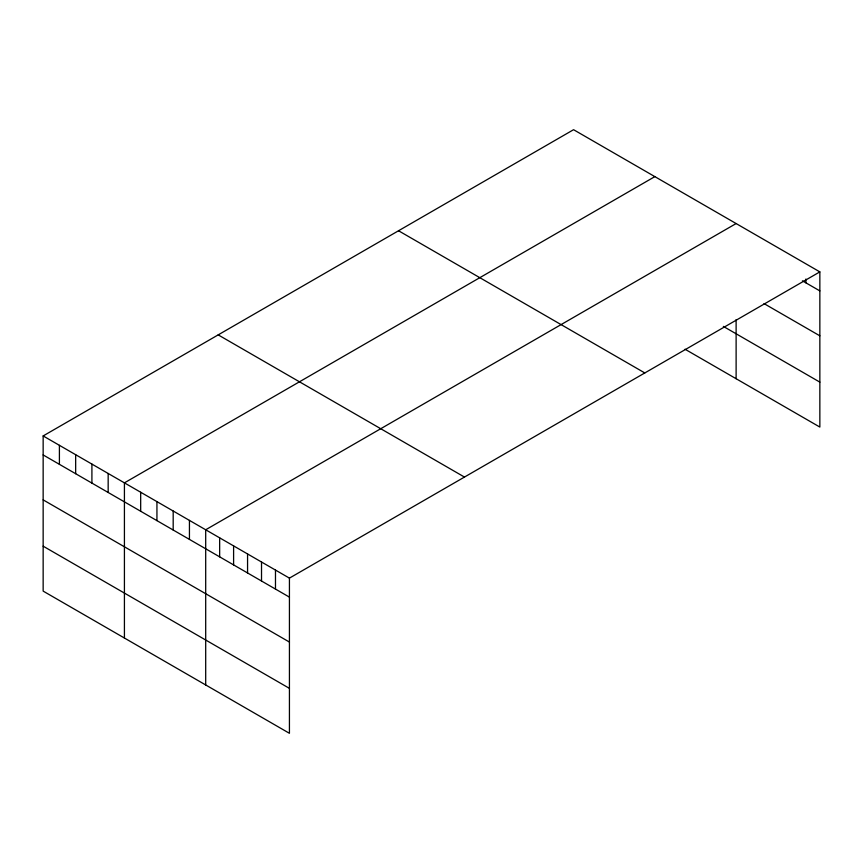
<?xml version="1.0" encoding="UTF-8"?>
<svg xmlns="http://www.w3.org/2000/svg" width="863" height="863" viewBox="0 0 863 863"><rect width="100%" height="100%" fill="white"/><g stroke="black" fill="none" stroke-linecap="round" stroke-linejoin="round"><path stroke-width="1.29" d="M819.85 271.888L289.429 578.124L289.429 733.302L43.15 591.112L43.15 435.934L573.571 129.698L819.85 271.888L819.85 427.066L685.028 349.224M654.844 176.624L124.423 482.859L124.423 638.037M736.117 223.549L205.696 529.774L205.696 684.952M802.407 280.82L819.85 290.896M764.025 303.603L819.85 335.826M723.345 326.408L819.85 382.126M398.533 230.755L644.812 372.945M218.188 334.876L464.467 477.066M43.15 435.934L289.429 578.124M43.15 454.941L289.429 597.131M43.15 499.871L289.429 642.061M43.15 546.171L289.429 688.361M805.891 279.029L805.891 282.837M736.117 319.634L736.117 378.717M275.48 570.065L275.48 589.073M261.521 562.007L261.521 581.015M247.562 553.949L247.562 572.956M233.603 545.891L233.603 564.898M219.655 537.832L219.655 556.84M189.439 520.4L189.439 539.397M173.183 511.015L173.183 530.011M156.937 501.63L156.937 520.626M140.68 492.244L140.68 511.241M108.166 473.474L108.166 492.471M91.91 464.089L91.91 483.086M75.664 454.704L75.664 473.701M59.407 445.319L59.407 464.326"/></g></svg>
